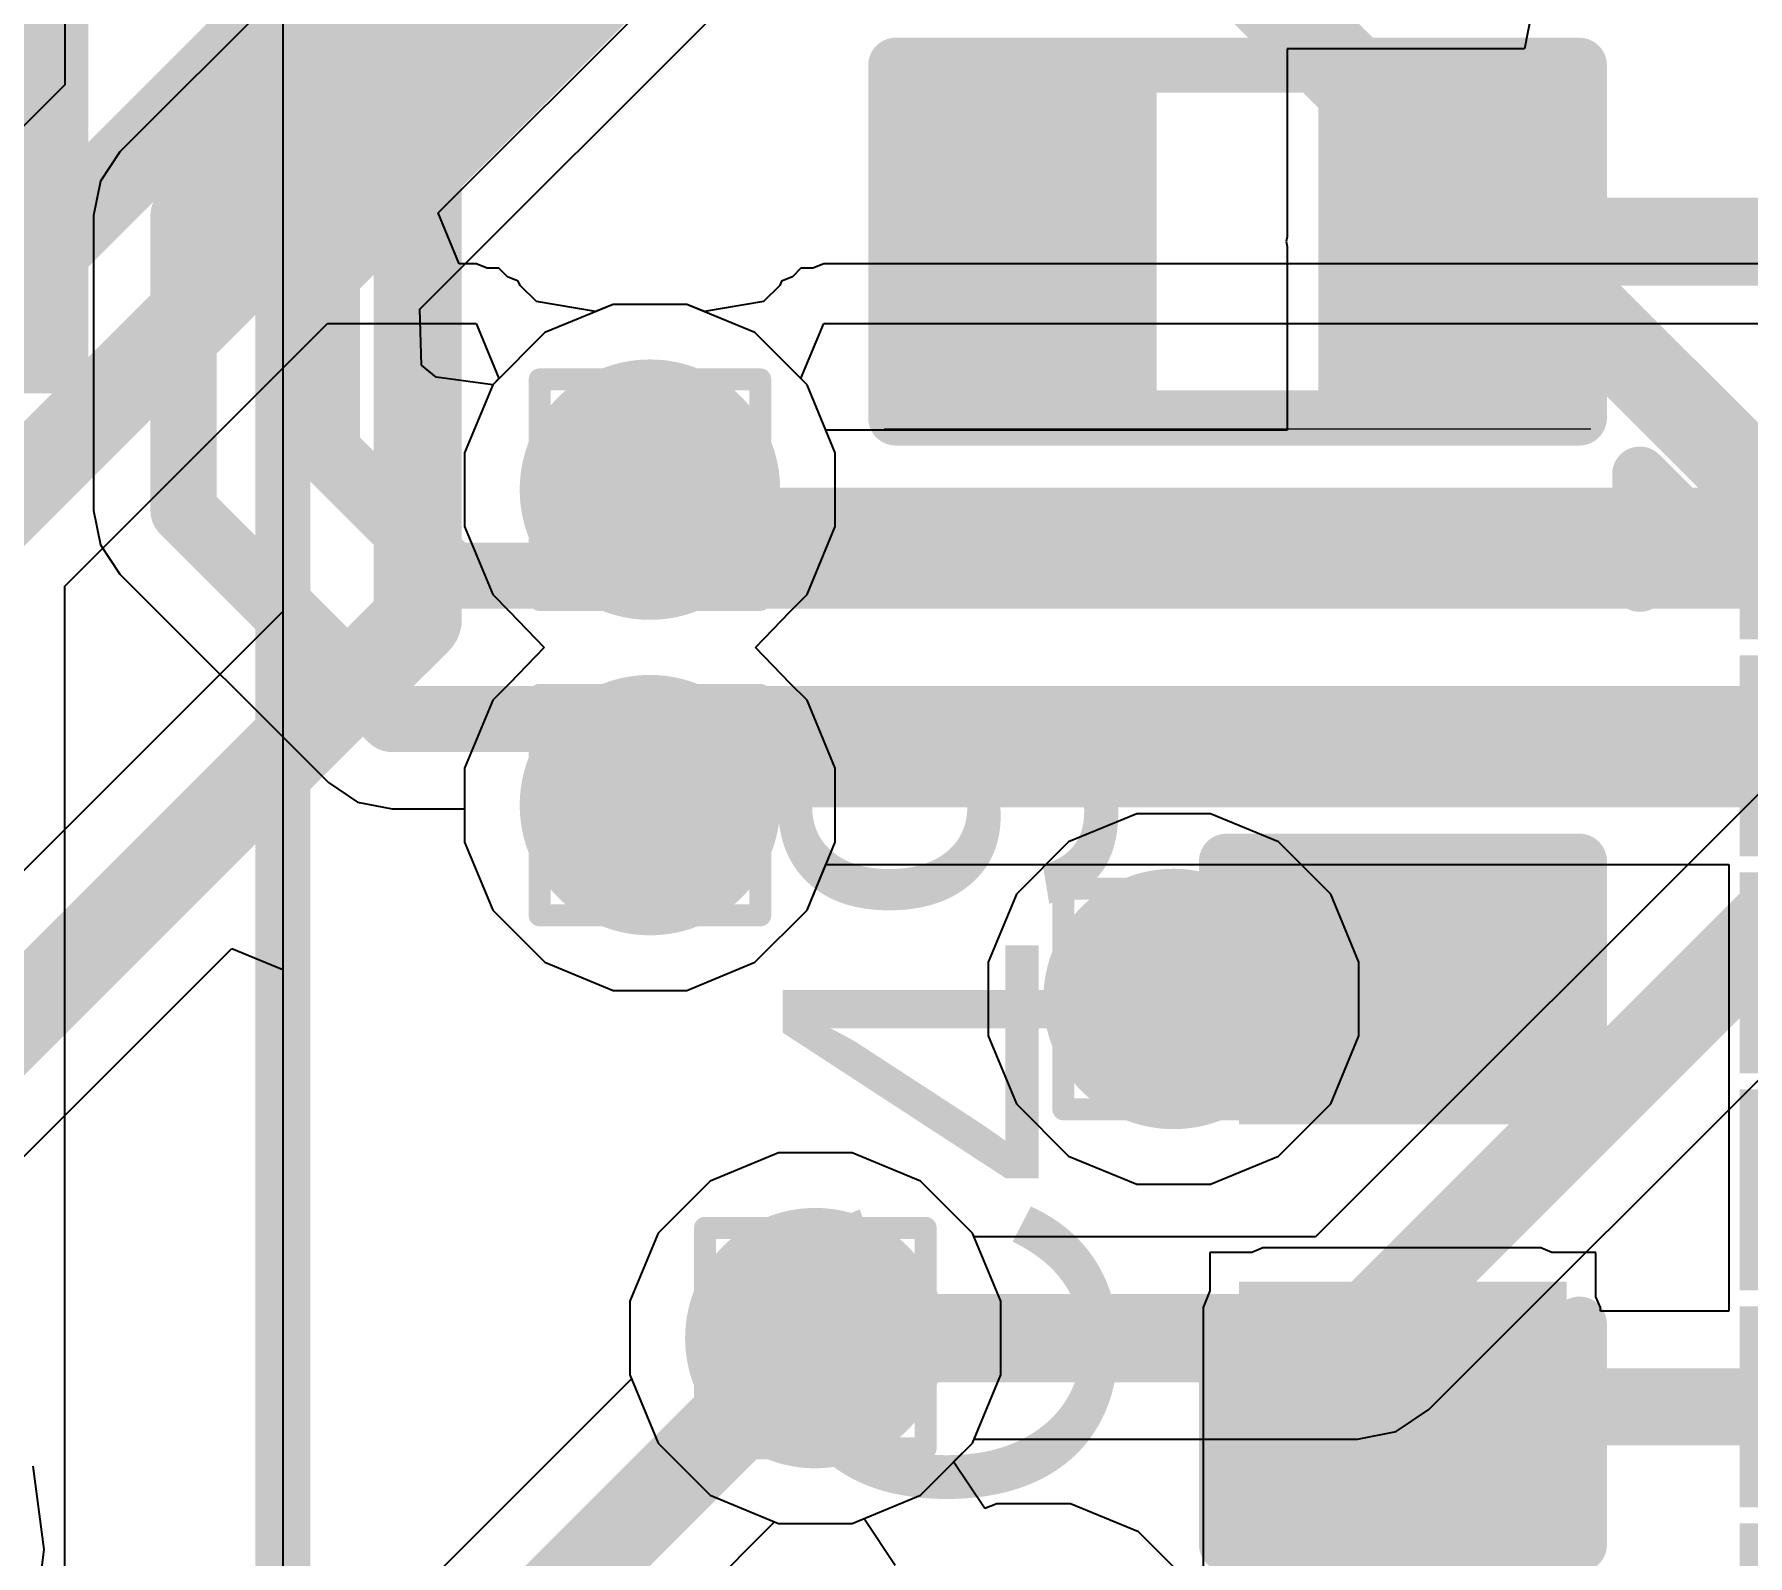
# Model space of a CAD drawing. Header units: inches. Extents: x -11 to 5433, y -4 to 5447.
# Drawn here: x 17.784 to 21.731, y 14.97 to 18.476 of the extents above; entities that cross this region are included whole.
import ezdxf

# ---------------------------------------------------------------- set-up
doc = ezdxf.new("R2010")
doc.units = ezdxf.units.IN
for name, color, linetype in [('Bottom Layer', 5, 'Continuous'), ('Bottom Overlay', 54, 'Continuous'), ('Drill Drawing', 1, 'Continuous'), ('Ground', 16, 'Continuous'), ('Power', 76, 'Continuous'), ('Top Layer', 1, 'Continuous'), ('Top Overlay', 2, 'Continuous'), ('Top Paste', 8, 'Continuous'), ('Top Solder', 216, 'Continuous'), ('Via Holes', 16, 'Continuous')]:
    doc.layers.add(name, color=color, linetype=linetype)
doc.styles.add('Arial', font='', dxfattribs={"height": 0.2})
doc.styles.get('Arial').set_extended_font_data('Arial')

# ---------------------------------------------------------------- blocks, each defined once
blk = doc.blocks.new('BL_R8812AF1_B_23')
at = {"layer": 'Bottom Overlay'}
blk.add_lwpolyline([(13.5, -8.9, 0.127, 0.127, 0), (-13.5, -8.9, 0.127, 0.127, 0)], format="xyseb", dxfattribs=at)
blk = doc.blocks.new('64_VQFN__9_9__45')
at = {"layer": 'Top Solder'}
for points in [[(-4.9666, 3.9816), (-3.9034, 3.9816), (-3.9034, 3.5184), (-4.9666, 3.5184)], [(-4.9666, 3.4816), (-3.9034, 3.4816), (-3.9034, 3.0184), (-4.9666, 3.0184)], [(-4.9666, 2.9816), (-3.9034, 2.9816), (-3.9034, 2.5184), (-4.9666, 2.5184)], [(-4.9666, 2.4816), (-3.9034, 2.4816), (-3.9034, 2.0184), (-4.9666, 2.0184)], [(-4.9666, 1.9816), (-3.9034, 1.9816), (-3.9034, 1.5184), (-4.9666, 1.5184)], [(-4.9666, 1.4816), (-3.9034, 1.4816), (-3.9034, 1.0184), (-4.9666, 1.0184)]]:
    blk.add_hatch(color=216, dxfattribs=at).paths.add_polyline_path(points)
at = {"layer": 'Top Overlay'}
for points in [[(-5.197, 3.6454, 0.127, 0.127, 0), (-5.197, 3.8994, 0.127, 0.127, 0)], [(-5.197, 3.8994, 0.127, 0.127, 0), (-5.07, 3.7724, 0.127, 0.127, 0)], [(-5.197, 3.6454, 0.127, 0.127, 0), (-5.07, 3.7724, 0.127, 0.127, 0)]]:
    blk.add_lwpolyline(points, format="xyseb", dxfattribs=at)
for points in [[(-5.2288, 3.8994, 0.0635, 0.0635, 1), (-5.1653, 3.8994, 0.0635, 0.0635, 1)], [(-5.2288, 3.8994, 0.0635, 0.0635, 1), (-5.1653, 3.8994, 0.0635, 0.0635, 1)], [(-5.1018, 3.7724, 0.0635, 0.0635, 1), (-5.0383, 3.7724, 0.0635, 0.0635, 1)], [(-5.1018, 3.7724, 0.0635, 0.0635, 1), (-5.0383, 3.7724, 0.0635, 0.0635, 1)], [(-5.2288, 3.6454, 0.0635, 0.0635, 1), (-5.1653, 3.6454, 0.0635, 0.0635, 1)], [(-5.2288, 3.6454, 0.0635, 0.0635, 1), (-5.1653, 3.6454, 0.0635, 0.0635, 1)]]:
    blk.add_lwpolyline(points, format="xyseb", close=True, dxfattribs=at)
blk = doc.blocks.new('R___0402_83')
at = {"layer": 'Top Layer'}
for points in [[(-0.6985, -0.3175), (-0.6985, 0.3175), (-0.2413, 0.3175), (-0.2413, -0.3175)], [(0.2413, -0.3175), (0.2413, 0.3175), (0.6985, 0.3175), (0.6985, -0.3175)]]:
    blk.add_hatch(color=1, dxfattribs=at).paths.add_polyline_path(points)
at = {"layer": 'Top Paste'}
for points in [[(-0.6985, -0.3175), (-0.6985, 0.3175), (-0.2413, 0.3175), (-0.2413, -0.3175)], [(0.2413, -0.3175), (0.2413, 0.3175), (0.6985, 0.3175), (0.6985, -0.3175)]]:
    blk.add_hatch(color=8, dxfattribs=at).paths.add_polyline_path(points)
at = {"layer": 'Top Solder'}
for points in [[(-0.7535, -0.3725), (-0.7535, 0.3725), (-0.1863, 0.3725), (-0.1863, -0.3725)], [(0.1863, -0.3725), (0.1863, 0.3725), (0.7535, 0.3725), (0.7535, -0.3725)]]:
    blk.add_hatch(color=216, dxfattribs=at).paths.add_polyline_path(points)
at = {"layer": 'Top Overlay'}
for points in [[(-0.7874, 0.4064, 0.127, 0.127, 0), (0.7874, 0.4064, 0.127, 0.127, 0)], [(-0.7874, -0.4064, 0.127, 0.127, 0), (-0.7874, 0.4064, 0.127, 0.127, 0)], [(0.7874, -0.4064, 0.127, 0.127, 0), (0.7874, 0.4064, 0.127, 0.127, 0)], [(-0.7874, -0.4064, 0.127, 0.127, 0), (0.7874, -0.4064, 0.127, 0.127, 0)], [(-0.8128, -0.4318, 0.00323, 0.00323, 0), (0.8128, -0.4318, 0.00323, 0.00323, 0)]]:
    blk.add_lwpolyline(points, format="xyseb", dxfattribs=at)
for points in [[(-0.8191, 0.4064, 0.0635, 0.0635, 1), (-0.7556, 0.4064, 0.0635, 0.0635, 1)], [(-0.8191, 0.4064, 0.0635, 0.0635, 1), (-0.7556, 0.4064, 0.0635, 0.0635, 1)], [(0.7556, 0.4064, 0.0635, 0.0635, 1), (0.8191, 0.4064, 0.0635, 0.0635, 1)], [(0.7556, 0.4064, 0.0635, 0.0635, 1), (0.8191, 0.4064, 0.0635, 0.0635, 1)], [(-0.8191, -0.4064, 0.0635, 0.0635, 1), (-0.7556, -0.4064, 0.0635, 0.0635, 1)], [(-0.8191, -0.4064, 0.0635, 0.0635, 1), (-0.7556, -0.4064, 0.0635, 0.0635, 1)], [(0.7556, -0.4064, 0.0635, 0.0635, 1), (0.8191, -0.4064, 0.0635, 0.0635, 1)], [(0.7556, -0.4064, 0.0635, 0.0635, 1), (0.8191, -0.4064, 0.0635, 0.0635, 1)], [(-0.8136, -0.4318, 0.00161, 0.00161, 1), (-0.812, -0.4318, 0.00161, 0.00161, 1)], [(0.812, -0.4318, 0.00161, 0.00161, 1), (0.8136, -0.4318, 0.00161, 0.00161, 1)]]:
    blk.add_lwpolyline(points, format="xyseb", close=True, dxfattribs=at)
blk = doc.blocks.new('C___0603_177')
at = {"layer": 'Top Layer'}
for points in [[(-0.381, 0.4445), (-0.381, -0.4445), (-1.143, -0.4445), (-1.143, 0.4445)], [(1.143, 0.4445), (1.143, -0.4445), (0.381, -0.4445), (0.381, 0.4445)]]:
    blk.add_hatch(color=1, dxfattribs=at).paths.add_polyline_path(points)
at = {"layer": 'Top Paste'}
for points in [[(-0.381, 0.4445), (-0.381, -0.4445), (-1.143, -0.4445), (-1.143, 0.4445)], [(1.143, 0.4445), (1.143, -0.4445), (0.381, -0.4445), (0.381, 0.4445)]]:
    blk.add_hatch(color=8, dxfattribs=at).paths.add_polyline_path(points)
at = {"layer": 'Top Solder'}
for points in [[(-0.321, 0.5045), (-0.321, -0.5045), (-1.203, -0.5045), (-1.203, 0.5045)], [(1.203, 0.5045), (1.203, -0.5045), (0.321, -0.5045), (0.321, 0.5045)]]:
    blk.add_hatch(color=216, dxfattribs=at).paths.add_polyline_path(points)
at = {"layer": 'Top Overlay'}
for points in [[(-1.2446, 0.5334, 0.127, 0.127, 0), (-0.4572, 0.5334, 0.127, 0.127, 0)], [(-1.2446, 0.5334, 0.127, 0.127, 0), (-1.2446, -0.5334, 0.127, 0.127, 0)], [(0.4572, 0.5334, 0.127, 0.127, 0), (1.2446, 0.5334, 0.127, 0.127, 0)], [(1.2446, 0.5334, 0.127, 0.127, 0), (1.2446, -0.5334, 0.127, 0.127, 0)], [(-1.2446, -0.5334, 0.127, 0.127, 0), (-0.4572, -0.5334, 0.127, 0.127, 0)], [(0.4572, -0.5334, 0.127, 0.127, 0), (1.2446, -0.5334, 0.127, 0.127, 0)]]:
    blk.add_lwpolyline(points, format="xyseb", dxfattribs=at)
for points in [[(-1.2764, 0.5334, 0.0635, 0.0635, 1), (-1.2128, 0.5334, 0.0635, 0.0635, 1)], [(-1.2764, 0.5334, 0.0635, 0.0635, 1), (-1.2128, 0.5334, 0.0635, 0.0635, 1)], [(-0.4889, 0.5334, 0.0635, 0.0635, 1), (-0.4254, 0.5334, 0.0635, 0.0635, 1)], [(0.4254, 0.5334, 0.0635, 0.0635, 1), (0.4889, 0.5334, 0.0635, 0.0635, 1)], [(1.2128, 0.5334, 0.0635, 0.0635, 1), (1.2764, 0.5334, 0.0635, 0.0635, 1)], [(1.2128, 0.5334, 0.0635, 0.0635, 1), (1.2764, 0.5334, 0.0635, 0.0635, 1)], [(-1.2764, -0.5334, 0.0635, 0.0635, 1), (-1.2128, -0.5334, 0.0635, 0.0635, 1)], [(-1.2764, -0.5334, 0.0635, 0.0635, 1), (-1.2128, -0.5334, 0.0635, 0.0635, 1)], [(-0.4889, -0.5334, 0.0635, 0.0635, 1), (-0.4254, -0.5334, 0.0635, 0.0635, 1)], [(0.4254, -0.5334, 0.0635, 0.0635, 1), (0.4889, -0.5334, 0.0635, 0.0635, 1)], [(1.2128, -0.5334, 0.0635, 0.0635, 1), (1.2764, -0.5334, 0.0635, 0.0635, 1)], [(1.2128, -0.5334, 0.0635, 0.0635, 1), (1.2764, -0.5334, 0.0635, 0.0635, 1)]]:
    blk.add_lwpolyline(points, format="xyseb", close=True, dxfattribs=at)
blk = doc.blocks.new('C___0402_186')
at = {"layer": 'Top Layer'}
for points in [[(-0.6985, -0.3175), (-0.6985, 0.3175), (-0.2413, 0.3175), (-0.2413, -0.3175)], [(0.2413, -0.3175), (0.2413, 0.3175), (0.6985, 0.3175), (0.6985, -0.3175)]]:
    blk.add_hatch(color=1, dxfattribs=at).paths.add_polyline_path(points)
at = {"layer": 'Top Paste'}
for points in [[(-0.6985, -0.3175), (-0.6985, 0.3175), (-0.2413, 0.3175), (-0.2413, -0.3175)], [(0.2413, -0.3175), (0.2413, 0.3175), (0.6985, 0.3175), (0.6985, -0.3175)]]:
    blk.add_hatch(color=8, dxfattribs=at).paths.add_polyline_path(points)
at = {"layer": 'Top Solder'}
for points in [[(-0.7585, -0.3775), (-0.7585, 0.3775), (-0.1813, 0.3775), (-0.1813, -0.3775)], [(0.1813, -0.3775), (0.1813, 0.3775), (0.7585, 0.3775), (0.7585, -0.3775)]]:
    blk.add_hatch(color=216, dxfattribs=at).paths.add_polyline_path(points)
at = {"layer": 'Top Overlay'}
for points in [[(-0.7874, -0.4064, 0.127, 0.127, 0), (-0.7874, 0.4064, 0.127, 0.127, 0)], [(-0.2794, 0.4064, 0.127, 0.127, 0), (-0.7874, 0.4064, 0.127, 0.127, 0)], [(0.7874, 0.4064, 0.127, 0.127, 0), (0.2794, 0.4064, 0.127, 0.127, 0)], [(0.7874, -0.4064, 0.127, 0.127, 0), (0.7874, 0.4064, 0.127, 0.127, 0)], [(-0.2794, -0.4064, 0.127, 0.127, 0), (-0.7874, -0.4064, 0.127, 0.127, 0)], [(0.7874, -0.4064, 0.127, 0.127, 0), (0.2794, -0.4064, 0.127, 0.127, 0)]]:
    blk.add_lwpolyline(points, format="xyseb", dxfattribs=at)
for points in [[(-0.8191, 0.4064, 0.0635, 0.0635, 1), (-0.7556, 0.4064, 0.0635, 0.0635, 1)], [(-0.8191, 0.4064, 0.0635, 0.0635, 1), (-0.7556, 0.4064, 0.0635, 0.0635, 1)], [(-0.3111, 0.4064, 0.0635, 0.0635, 1), (-0.2477, 0.4064, 0.0635, 0.0635, 1)], [(0.2477, 0.4064, 0.0635, 0.0635, 1), (0.3111, 0.4064, 0.0635, 0.0635, 1)], [(0.7556, 0.4064, 0.0635, 0.0635, 1), (0.8191, 0.4064, 0.0635, 0.0635, 1)], [(0.7556, 0.4064, 0.0635, 0.0635, 1), (0.8191, 0.4064, 0.0635, 0.0635, 1)], [(-0.8191, -0.4064, 0.0635, 0.0635, 1), (-0.7556, -0.4064, 0.0635, 0.0635, 1)], [(-0.8191, -0.4064, 0.0635, 0.0635, 1), (-0.7556, -0.4064, 0.0635, 0.0635, 1)], [(-0.3111, -0.4064, 0.0635, 0.0635, 1), (-0.2477, -0.4064, 0.0635, 0.0635, 1)], [(0.2477, -0.4064, 0.0635, 0.0635, 1), (0.3111, -0.4064, 0.0635, 0.0635, 1)], [(0.7556, -0.4064, 0.0635, 0.0635, 1), (0.8191, -0.4064, 0.0635, 0.0635, 1)], [(0.7556, -0.4064, 0.0635, 0.0635, 1), (0.8191, -0.4064, 0.0635, 0.0635, 1)]]:
    blk.add_lwpolyline(points, format="xyseb", close=True, dxfattribs=at)

msp = doc.modelspace()

# ---------------------------------------------------------------- hatches: boundary and pattern name
at = {"layer": 'Bottom Layer'}
h = msp.add_hatch(color=5, dxfattribs=at)
edge = h.paths.add_edge_path()
edge.add_arc((19.2024, 17.4266), 0.3, 0, 360)
h = msp.add_hatch(color=5, dxfattribs=at)
edge = h.paths.add_edge_path()
edge.add_arc((19.2024, 16.6996), 0.3, 0, 360)
h = msp.add_hatch(color=5, dxfattribs=at)
edge = h.paths.add_edge_path()
edge.add_arc((20.4087, 16.2529), 0.3, 0, 360)
h = msp.add_hatch(color=5, dxfattribs=at)
edge = h.paths.add_edge_path()
edge.add_arc((19.5834, 15.4714), 0.3, 0, 360)
at = {"layer": 'Ground'}
h = msp.add_hatch(color=16, dxfattribs=at)
edge = h.paths.add_edge_path()
edge.add_arc((19.2024, 17.4266), 0.3, 0, 360)
h = msp.add_hatch(color=16, dxfattribs=at)
edge = h.paths.add_edge_path()
edge.add_arc((19.2024, 16.6996), 0.3, 0, 360)
h = msp.add_hatch(color=16, dxfattribs=at)
edge = h.paths.add_edge_path()
edge.add_arc((20.4087, 16.2529), 0.3, 0, 360)
h = msp.add_hatch(color=16, dxfattribs=at)
edge = h.paths.add_edge_path()
edge.add_arc((19.5834, 15.4714), 0.3, 0, 360)
at = {"layer": 'Power'}
h = msp.add_hatch(color=76, dxfattribs=at)
edge = h.paths.add_edge_path()
edge.add_arc((19.2024, 17.4266), 0.3, 0, 360)
h = msp.add_hatch(color=76, dxfattribs=at)
edge = h.paths.add_edge_path()
edge.add_arc((19.2024, 16.6996), 0.3, 0, 360)
h = msp.add_hatch(color=76, dxfattribs=at)
edge = h.paths.add_edge_path()
edge.add_arc((20.4087, 16.2529), 0.3, 0, 360)
h = msp.add_hatch(color=76, dxfattribs=at)
edge = h.paths.add_edge_path()
edge.add_arc((19.5834, 15.4714), 0.3, 0, 360)
at = {"layer": 'Top Layer'}
h = msp.add_hatch(color=1, dxfattribs=at)
edge = h.paths.add_edge_path()
edge.add_arc((19.2024, 17.4266), 0.3, 0, 360)
h = msp.add_hatch(color=1, dxfattribs=at)
edge = h.paths.add_edge_path()
edge.add_arc((19.2024, 16.6996), 0.3, 0, 360)
h = msp.add_hatch(color=1, dxfattribs=at)
edge = h.paths.add_edge_path()
edge.add_arc((20.4087, 16.2529), 0.3, 0, 360)
h = msp.add_hatch(color=1, dxfattribs=at)
edge = h.paths.add_edge_path()
edge.add_arc((19.5834, 15.4714), 0.3, 0, 360)
msp.add_hatch(color=1, dxfattribs=at).paths.add_polyline_path([(20.614, 13.5015), (21.2545, 13.5015), (21.2545, 15.5417), (20.614, 15.5417)])
at = {"layer": 'Via Holes'}
h = msp.add_hatch(color=7, dxfattribs=at)
edge = h.paths.add_edge_path()
edge.add_arc((19.2024, 17.4266), 0.15, 0, 360)
h = msp.add_hatch(color=7, dxfattribs=at)
edge = h.paths.add_edge_path()
edge.add_arc((19.2024, 16.6996), 0.15, 0, 360)
h = msp.add_hatch(color=7, dxfattribs=at)
edge = h.paths.add_edge_path()
edge.add_arc((20.4087, 16.2529), 0.15, 0, 360)
h = msp.add_hatch(color=7, dxfattribs=at)
edge = h.paths.add_edge_path()
edge.add_arc((19.5834, 15.4714), 0.15, 0, 360)

# ---------------------------------------------------------------- linework, layer by layer
at = {"layer": 'Bottom Layer'}
for p, q in [((18.3565, 31.8658), (18.3565, 6.7611)), ((18.3565, 20.156), (18.3565, 17.1458)), ((18.3565, 17.1458), (17.1755, 15.9647)), ((17.4368, 15.5668), (18.2392, 16.3692)), ((18.2392, 16.3692), (18.3565, 16.3206)), ((18.3565, 16.3206), (18.3565, 9.4691))]:
    msp.add_line(p, q, dxfattribs=at)
for points in [[(18.6674, 17.1271, 0.2032, 0.2032, 0), (18.6674, 20.449, 0.2032, 0.2032, 0)], [(20.1669, 19.0253, 0.2032, 0.2032, 0), (24.7583, 14.4339, 0.2032, 0.2032, 0)], [(17.272, 15.7317, 0.2032, 0.2032, 0), (18.6674, 17.1271, 0.2032, 0.2032, 0)]]:
    msp.add_lwpolyline(points, format="xyseb", dxfattribs=at)
msp.add_lwpolyline([(18.6166, 17.1271, 0.1016, 0.1016, 1), (18.7182, 17.1271, 0.1016, 0.1016, 1)], format="xyseb", close=True, dxfattribs=at)
msp.add_lwpolyline([(18.6166, 17.1271, 0.1016, 0.1016, 1), (18.7182, 17.1271, 0.1016, 0.1016, 1)], format="xyseb", close=True, dxfattribs=at)
at = {"layer": 'Drill Drawing'}
for points in [[(18.9484, 17.6806, 0.0508, 0.0508, 0), (19.4564, 17.6806, 0.0508, 0.0508, 0)], [(18.9484, 17.1726, 0.0508, 0.0508, 0), (18.9484, 17.6806, 0.0508, 0.0508, 0)], [(19.4564, 17.1726, 0.0508, 0.0508, 0), (19.4564, 17.6806, 0.0508, 0.0508, 0)], [(19.05, 17.579, 0.0508, 0.0508, 0), (19.3548, 17.579, 0.0508, 0.0508, 0)], [(19.05, 17.2742, 0.0508, 0.0508, 0), (19.05, 17.579, 0.0508, 0.0508, 0)], [(19.3548, 17.2742, 0.0508, 0.0508, 0), (19.3548, 17.579, 0.0508, 0.0508, 0)], [(19.05, 17.2742, 0.0508, 0.0508, 0), (19.3548, 17.2742, 0.0508, 0.0508, 0)], [(18.9484, 17.1726, 0.0508, 0.0508, 0), (19.4564, 17.1726, 0.0508, 0.0508, 0)], [(18.9484, 16.9536, 0.0508, 0.0508, 0), (19.4564, 16.9536, 0.0508, 0.0508, 0)], [(18.9484, 16.4456, 0.0508, 0.0508, 0), (18.9484, 16.9536, 0.0508, 0.0508, 0)], [(19.4564, 16.4456, 0.0508, 0.0508, 0), (19.4564, 16.9536, 0.0508, 0.0508, 0)], [(19.05, 16.852, 0.0508, 0.0508, 0), (19.3548, 16.852, 0.0508, 0.0508, 0)], [(19.05, 16.5472, 0.0508, 0.0508, 0), (19.05, 16.852, 0.0508, 0.0508, 0)], [(19.3548, 16.5472, 0.0508, 0.0508, 0), (19.3548, 16.852, 0.0508, 0.0508, 0)], [(19.05, 16.5472, 0.0508, 0.0508, 0), (19.3548, 16.5472, 0.0508, 0.0508, 0)], [(20.1547, 16.5069, 0.0508, 0.0508, 0), (20.6627, 16.5069, 0.0508, 0.0508, 0)], [(20.1547, 15.9989, 0.0508, 0.0508, 0), (20.1547, 16.5069, 0.0508, 0.0508, 0)], [(20.6627, 15.9989, 0.0508, 0.0508, 0), (20.6627, 16.5069, 0.0508, 0.0508, 0)], [(18.9484, 16.4456, 0.0508, 0.0508, 0), (19.4564, 16.4456, 0.0508, 0.0508, 0)], [(20.2563, 16.4053, 0.0508, 0.0508, 0), (20.5611, 16.4053, 0.0508, 0.0508, 0)], [(20.2563, 16.1005, 0.0508, 0.0508, 0), (20.2563, 16.4053, 0.0508, 0.0508, 0)], [(20.5611, 16.1005, 0.0508, 0.0508, 0), (20.5611, 16.4053, 0.0508, 0.0508, 0)], [(20.2563, 16.1005, 0.0508, 0.0508, 0), (20.5611, 16.1005, 0.0508, 0.0508, 0)], [(20.1547, 15.9989, 0.0508, 0.0508, 0), (20.6627, 15.9989, 0.0508, 0.0508, 0)], [(19.3294, 15.7254, 0.0508, 0.0508, 0), (19.8374, 15.7254, 0.0508, 0.0508, 0)], [(19.3294, 15.2174, 0.0508, 0.0508, 0), (19.3294, 15.7254, 0.0508, 0.0508, 0)], [(19.8374, 15.2174, 0.0508, 0.0508, 0), (19.8374, 15.7254, 0.0508, 0.0508, 0)], [(19.431, 15.6238, 0.0508, 0.0508, 0), (19.7358, 15.6238, 0.0508, 0.0508, 0)], [(19.431, 15.319, 0.0508, 0.0508, 0), (19.431, 15.6238, 0.0508, 0.0508, 0)], [(19.7358, 15.319, 0.0508, 0.0508, 0), (19.7358, 15.6238, 0.0508, 0.0508, 0)], [(19.431, 15.319, 0.0508, 0.0508, 0), (19.7358, 15.319, 0.0508, 0.0508, 0)], [(19.3294, 15.2174, 0.0508, 0.0508, 0), (19.8374, 15.2174, 0.0508, 0.0508, 0)]]:
    msp.add_lwpolyline(points, format="xyseb", dxfattribs=at)
for points in [[(18.9357, 17.6806, 0.0254, 0.0254, 1), (18.9611, 17.6806, 0.0254, 0.0254, 1)], [(18.9357, 17.6806, 0.0254, 0.0254, 1), (18.9611, 17.6806, 0.0254, 0.0254, 1)], [(19.4437, 17.6806, 0.0254, 0.0254, 1), (19.4691, 17.6806, 0.0254, 0.0254, 1)], [(19.4437, 17.6806, 0.0254, 0.0254, 1), (19.4691, 17.6806, 0.0254, 0.0254, 1)], [(19.0373, 17.579, 0.0254, 0.0254, 1), (19.0627, 17.579, 0.0254, 0.0254, 1)], [(19.0373, 17.579, 0.0254, 0.0254, 1), (19.0627, 17.579, 0.0254, 0.0254, 1)], [(19.3421, 17.579, 0.0254, 0.0254, 1), (19.3675, 17.579, 0.0254, 0.0254, 1)], [(19.3421, 17.579, 0.0254, 0.0254, 1), (19.3675, 17.579, 0.0254, 0.0254, 1)], [(19.0373, 17.2742, 0.0254, 0.0254, 1), (19.0627, 17.2742, 0.0254, 0.0254, 1)], [(19.0373, 17.2742, 0.0254, 0.0254, 1), (19.0627, 17.2742, 0.0254, 0.0254, 1)], [(19.3421, 17.2742, 0.0254, 0.0254, 1), (19.3675, 17.2742, 0.0254, 0.0254, 1)], [(19.3421, 17.2742, 0.0254, 0.0254, 1), (19.3675, 17.2742, 0.0254, 0.0254, 1)], [(18.9357, 17.1726, 0.0254, 0.0254, 1), (18.9611, 17.1726, 0.0254, 0.0254, 1)], [(18.9357, 17.1726, 0.0254, 0.0254, 1), (18.9611, 17.1726, 0.0254, 0.0254, 1)], [(19.4437, 17.1726, 0.0254, 0.0254, 1), (19.4691, 17.1726, 0.0254, 0.0254, 1)], [(19.4437, 17.1726, 0.0254, 0.0254, 1), (19.4691, 17.1726, 0.0254, 0.0254, 1)], [(18.9357, 16.9536, 0.0254, 0.0254, 1), (18.9611, 16.9536, 0.0254, 0.0254, 1)], [(18.9357, 16.9536, 0.0254, 0.0254, 1), (18.9611, 16.9536, 0.0254, 0.0254, 1)], [(19.4437, 16.9536, 0.0254, 0.0254, 1), (19.4691, 16.9536, 0.0254, 0.0254, 1)], [(19.4437, 16.9536, 0.0254, 0.0254, 1), (19.4691, 16.9536, 0.0254, 0.0254, 1)], [(19.0373, 16.852, 0.0254, 0.0254, 1), (19.0627, 16.852, 0.0254, 0.0254, 1)], [(19.0373, 16.852, 0.0254, 0.0254, 1), (19.0627, 16.852, 0.0254, 0.0254, 1)], [(19.3421, 16.852, 0.0254, 0.0254, 1), (19.3675, 16.852, 0.0254, 0.0254, 1)], [(19.3421, 16.852, 0.0254, 0.0254, 1), (19.3675, 16.852, 0.0254, 0.0254, 1)], [(19.0373, 16.5472, 0.0254, 0.0254, 1), (19.0627, 16.5472, 0.0254, 0.0254, 1)], [(19.0373, 16.5472, 0.0254, 0.0254, 1), (19.0627, 16.5472, 0.0254, 0.0254, 1)], [(19.3421, 16.5472, 0.0254, 0.0254, 1), (19.3675, 16.5472, 0.0254, 0.0254, 1)], [(19.3421, 16.5472, 0.0254, 0.0254, 1), (19.3675, 16.5472, 0.0254, 0.0254, 1)], [(20.142, 16.5069, 0.0254, 0.0254, 1), (20.1674, 16.5069, 0.0254, 0.0254, 1)], [(20.142, 16.5069, 0.0254, 0.0254, 1), (20.1674, 16.5069, 0.0254, 0.0254, 1)], [(20.65, 16.5069, 0.0254, 0.0254, 1), (20.6754, 16.5069, 0.0254, 0.0254, 1)], [(20.65, 16.5069, 0.0254, 0.0254, 1), (20.6754, 16.5069, 0.0254, 0.0254, 1)], [(18.9357, 16.4456, 0.0254, 0.0254, 1), (18.9611, 16.4456, 0.0254, 0.0254, 1)], [(18.9357, 16.4456, 0.0254, 0.0254, 1), (18.9611, 16.4456, 0.0254, 0.0254, 1)], [(19.4437, 16.4456, 0.0254, 0.0254, 1), (19.4691, 16.4456, 0.0254, 0.0254, 1)], [(19.4437, 16.4456, 0.0254, 0.0254, 1), (19.4691, 16.4456, 0.0254, 0.0254, 1)], [(20.2436, 16.4053, 0.0254, 0.0254, 1), (20.269, 16.4053, 0.0254, 0.0254, 1)], [(20.2436, 16.4053, 0.0254, 0.0254, 1), (20.269, 16.4053, 0.0254, 0.0254, 1)], [(20.5484, 16.4053, 0.0254, 0.0254, 1), (20.5738, 16.4053, 0.0254, 0.0254, 1)], [(20.5484, 16.4053, 0.0254, 0.0254, 1), (20.5738, 16.4053, 0.0254, 0.0254, 1)], [(20.2436, 16.1005, 0.0254, 0.0254, 1), (20.269, 16.1005, 0.0254, 0.0254, 1)], [(20.2436, 16.1005, 0.0254, 0.0254, 1), (20.269, 16.1005, 0.0254, 0.0254, 1)], [(20.5484, 16.1005, 0.0254, 0.0254, 1), (20.5738, 16.1005, 0.0254, 0.0254, 1)], [(20.5484, 16.1005, 0.0254, 0.0254, 1), (20.5738, 16.1005, 0.0254, 0.0254, 1)], [(20.142, 15.9989, 0.0254, 0.0254, 1), (20.1674, 15.9989, 0.0254, 0.0254, 1)], [(20.142, 15.9989, 0.0254, 0.0254, 1), (20.1674, 15.9989, 0.0254, 0.0254, 1)], [(20.65, 15.9989, 0.0254, 0.0254, 1), (20.6754, 15.9989, 0.0254, 0.0254, 1)], [(20.65, 15.9989, 0.0254, 0.0254, 1), (20.6754, 15.9989, 0.0254, 0.0254, 1)], [(19.3167, 15.7254, 0.0254, 0.0254, 1), (19.3421, 15.7254, 0.0254, 0.0254, 1)], [(19.3167, 15.7254, 0.0254, 0.0254, 1), (19.3421, 15.7254, 0.0254, 0.0254, 1)], [(19.8247, 15.7254, 0.0254, 0.0254, 1), (19.8501, 15.7254, 0.0254, 0.0254, 1)], [(19.8247, 15.7254, 0.0254, 0.0254, 1), (19.8501, 15.7254, 0.0254, 0.0254, 1)], [(19.4183, 15.6238, 0.0254, 0.0254, 1), (19.4437, 15.6238, 0.0254, 0.0254, 1)], [(19.4183, 15.6238, 0.0254, 0.0254, 1), (19.4437, 15.6238, 0.0254, 0.0254, 1)], [(19.7231, 15.6238, 0.0254, 0.0254, 1), (19.7485, 15.6238, 0.0254, 0.0254, 1)], [(19.7231, 15.6238, 0.0254, 0.0254, 1), (19.7485, 15.6238, 0.0254, 0.0254, 1)], [(19.4183, 15.319, 0.0254, 0.0254, 1), (19.4437, 15.319, 0.0254, 0.0254, 1)], [(19.4183, 15.319, 0.0254, 0.0254, 1), (19.4437, 15.319, 0.0254, 0.0254, 1)], [(19.7231, 15.319, 0.0254, 0.0254, 1), (19.7485, 15.319, 0.0254, 0.0254, 1)], [(19.7231, 15.319, 0.0254, 0.0254, 1), (19.7485, 15.319, 0.0254, 0.0254, 1)], [(19.3167, 15.2174, 0.0254, 0.0254, 1), (19.3421, 15.2174, 0.0254, 0.0254, 1)], [(19.3167, 15.2174, 0.0254, 0.0254, 1), (19.3421, 15.2174, 0.0254, 0.0254, 1)], [(19.8247, 15.2174, 0.0254, 0.0254, 1), (19.8501, 15.2174, 0.0254, 0.0254, 1)], [(19.8247, 15.2174, 0.0254, 0.0254, 1), (19.8501, 15.2174, 0.0254, 0.0254, 1)]]:
    msp.add_lwpolyline(points, format="xyseb", close=True, dxfattribs=at)
at = {"layer": 'Ground'}
for p, q in [((26.9707, 27.1939), (17.9814, 18.2047)), ((18.6725, 17.8427), (24.3001, 23.4704)), ((27.2684, 22.2374), (20.7355, 15.7045)), ((20.9968, 15.3066), (25.5851, 19.8949)), ((17.9814, 18.2047), (17.9365, 18.1375)), ((17.9365, 18.1375), (17.9208, 18.0582)), ((17.9208, 18.0582), (17.9208, 18.0582)), ((17.9208, 18.0582), (17.9208, 17.3785)), ((18.6764, 17.7132), (18.6725, 17.8427)), ((19.1175, 17.8536), (18.9605, 17.7885)), ((19.2873, 17.8536), (19.1175, 17.8536)), ((19.4443, 17.7885), (19.2873, 17.8536)), ((18.9605, 17.7885), (18.8404, 17.6684)), ((19.5644, 17.6684), (19.4443, 17.7885)), ((18.7101, 17.6856), (18.6764, 17.7132)), ((18.8404, 17.6684), (18.7101, 17.6856)), ((19.6294, 17.5115), (19.5644, 17.6684)), ((19.6294, 17.3416), (19.6294, 17.5115)), ((17.9208, 17.3785), (17.9208, 17.3784)), ((17.9208, 17.3784), (17.9365, 17.2992)), ((19.5644, 17.1847), (19.6294, 17.3416)), ((17.9365, 17.2992), (17.9814, 17.2319)), ((17.9814, 17.2319), (18.4619, 16.7515)), ((19.5257, 17.146), (19.5644, 17.1847)), ((19.4457, 17.0631), (19.5257, 17.146)), ((19.5257, 16.9801), (19.4457, 17.0631)), ((19.5644, 16.9414), (19.5257, 16.9801)), ((19.6294, 16.7845), (19.5644, 16.9414)), ((19.6294, 16.6146), (19.6294, 16.7845)), ((18.4619, 16.7515), (18.4619, 16.7515)), ((18.4619, 16.7515), (18.5291, 16.7065)), ((18.5291, 16.7065), (18.6084, 16.6908)), ((18.6084, 16.6908), (18.6084, 16.6908)), ((18.6084, 16.6908), (18.7754, 16.6908)), ((18.7754, 16.6908), (18.7754, 16.6146)), ((18.7754, 16.6146), (18.8404, 16.4577)), ((19.5644, 16.4577), (19.6294, 16.6146)), ((18.8404, 16.4577), (18.9605, 16.3376)), ((19.4443, 16.3376), (19.5644, 16.4577)), ((18.9605, 16.3376), (19.1175, 16.2726)), ((19.2873, 16.2726), (19.4443, 16.3376)), ((19.1175, 16.2726), (19.2873, 16.2726)), ((19.4985, 15.8984), (19.3415, 15.8334)), ((19.6683, 15.8984), (19.4985, 15.8984)), ((19.8253, 15.8334), (19.6683, 15.8984)), ((19.3415, 15.8334), (19.2214, 15.7133)), ((19.9454, 15.7133), (19.8253, 15.8334)), ((19.2214, 15.7133), (19.1564, 15.5563)), ((19.949, 15.7045), (19.9454, 15.7133)), ((20.7355, 15.7045), (19.949, 15.7045)), ((19.1564, 15.5563), (19.1564, 15.3865)), ((19.1564, 15.3865), (19.2214, 15.2295)), ((20.9212, 15.2561), (20.9968, 15.3066)), ((19.9454, 15.2295), (19.949, 15.2383)), ((19.949, 15.2383), (20.832, 15.2383)), ((20.832, 15.2383), (20.9212, 15.2561)), ((19.2214, 15.2295), (19.3415, 15.1094)), ((19.8253, 15.1094), (19.9454, 15.2295)), ((17.8071, 14.9845), (17.7818, 15.1767)), ((19.3415, 15.1094), (19.4985, 15.0444)), ((19.6683, 15.0444), (19.8253, 15.1094)), ((19.4985, 15.0444), (19.6683, 15.0444)), ((17.7865, 14.828), (17.8071, 14.9845))]:
    msp.add_line(p, q, dxfattribs=at)
for points in [[(18.1279, 18.0582, 0.1524, 0.1524, 0), (27.1779, 27.1081, 0.1524, 0.1524, 0)], [(18.4581, 17.9214, 0.1524, 0.1524, 0), (24.1536, 23.6169, 0.1524, 0.1524, 0)], [(20.832, 15.4714, 0.2032, 0.2032, 0), (27.4332, 22.0726, 0.2032, 0.2032, 0)], [(18.1279, 17.3784, 0.1524, 0.1524, 0), (18.1279, 18.0582, 0.1524, 0.1524, 0)], [(18.4581, 17.5152, 0.1524, 0.1524, 0), (18.4581, 17.9214, 0.1524, 0.1524, 0)], [(18.4581, 17.5152, 0.1524, 0.1524, 0), (18.7452, 17.2282, 0.1524, 0.1524, 0)], [(19.004, 17.2282, 0.1524, 0.1524, 0), (19.2024, 17.4266, 0.1524, 0.1524, 0)], [(18.1279, 17.3784, 0.1524, 0.1524, 0), (18.6084, 16.898, 0.1524, 0.1524, 0)], [(18.7452, 17.2282, 0.1524, 0.1524, 0), (19.004, 17.2282, 0.1524, 0.1524, 0)], [(18.6084, 16.898, 0.1524, 0.1524, 0), (19.004, 16.898, 0.1524, 0.1524, 0)], [(19.004, 16.898, 0.1524, 0.1524, 0), (19.2024, 16.6996, 0.1524, 0.1524, 0)], [(19.5834, 15.4714, 0.2032, 0.2032, 0), (20.832, 15.4714, 0.2032, 0.2032, 0)]]:
    msp.add_lwpolyline(points, format="xyseb", dxfattribs=at)
for points in [[(18.0898, 18.0582, 0.0762, 0.0762, 1), (18.166, 18.0582, 0.0762, 0.0762, 1)], [(18.0898, 18.0582, 0.0762, 0.0762, 1), (18.166, 18.0582, 0.0762, 0.0762, 1)], [(18.42, 17.9214, 0.0762, 0.0762, 1), (18.4962, 17.9214, 0.0762, 0.0762, 1)], [(18.42, 17.9214, 0.0762, 0.0762, 1), (18.4962, 17.9214, 0.0762, 0.0762, 1)], [(18.42, 17.5152, 0.0762, 0.0762, 1), (18.4962, 17.5152, 0.0762, 0.0762, 1)], [(18.42, 17.5152, 0.0762, 0.0762, 1), (18.4962, 17.5152, 0.0762, 0.0762, 1)], [(19.1643, 17.4266, 0.0762, 0.0762, 1), (19.2405, 17.4266, 0.0762, 0.0762, 1)], [(18.0898, 17.3784, 0.0762, 0.0762, 1), (18.166, 17.3784, 0.0762, 0.0762, 1)], [(18.0898, 17.3784, 0.0762, 0.0762, 1), (18.166, 17.3784, 0.0762, 0.0762, 1)], [(18.7071, 17.2282, 0.0762, 0.0762, 1), (18.7833, 17.2282, 0.0762, 0.0762, 1)], [(18.7071, 17.2282, 0.0762, 0.0762, 1), (18.7833, 17.2282, 0.0762, 0.0762, 1)], [(18.9659, 17.2282, 0.0762, 0.0762, 1), (19.0421, 17.2282, 0.0762, 0.0762, 1)], [(18.9659, 17.2282, 0.0762, 0.0762, 1), (19.0421, 17.2282, 0.0762, 0.0762, 1)], [(18.5703, 16.898, 0.0762, 0.0762, 1), (18.6465, 16.898, 0.0762, 0.0762, 1)], [(18.5703, 16.898, 0.0762, 0.0762, 1), (18.6465, 16.898, 0.0762, 0.0762, 1)], [(18.9659, 16.898, 0.0762, 0.0762, 1), (19.0421, 16.898, 0.0762, 0.0762, 1)], [(18.9659, 16.898, 0.0762, 0.0762, 1), (19.0421, 16.898, 0.0762, 0.0762, 1)], [(19.1643, 16.6996, 0.0762, 0.0762, 1), (19.2405, 16.6996, 0.0762, 0.0762, 1)], [(19.5326, 15.4714, 0.1016, 0.1016, 1), (19.6342, 15.4714, 0.1016, 0.1016, 1)], [(20.7812, 15.4714, 0.1016, 0.1016, 1), (20.8828, 15.4714, 0.1016, 0.1016, 1)], [(20.7812, 15.4714, 0.1016, 0.1016, 1), (20.8828, 15.4714, 0.1016, 0.1016, 1)]]:
    msp.add_lwpolyline(points, format="xyseb", close=True, dxfattribs=at)
at = {"layer": 'Power'}
for p, q in [((17.8543, 20.6358), (17.8543, 18.3592)), ((18.7144, 18.0644), (21.2254, 20.5755)), ((17.8543, 18.3592), (14.997, 15.5019)), ((18.763, 17.9471), (18.7144, 18.0644)), ((18.802, 17.9471), (18.763, 17.9471)), ((18.8273, 17.9366), (18.802, 17.9471)), ((18.8546, 17.9366), (18.8273, 17.9366)), ((18.874, 17.9173), (18.8546, 17.9366)), ((19.5502, 17.9366), (19.5308, 17.9173)), ((19.5775, 17.9366), (19.5502, 17.9366)), ((19.6028, 17.9471), (19.5775, 17.9366)), ((23.3164, 17.9471), (19.6028, 17.9471)), ((18.8992, 17.9068), (18.874, 17.9173)), ((18.9032, 17.8972), (18.8992, 17.9068)), ((18.941, 17.8602), (18.9032, 17.8972)), ((19.5016, 17.8972), (19.4638, 17.8602)), ((19.5056, 17.9068), (19.5016, 17.8972)), ((19.5308, 17.9173), (19.5056, 17.9068)), ((19.077, 17.8368), (18.941, 17.8602)), ((19.1175, 17.8536), (19.077, 17.8368)), ((19.2873, 17.8536), (19.1175, 17.8536)), ((19.3278, 17.8368), (19.2873, 17.8536)), ((19.4638, 17.8602), (19.3278, 17.8368)), ((17.8543, 17.2044), (18.4596, 17.8096)), ((18.4596, 17.8096), (18.802, 17.8096)), ((18.802, 17.8096), (18.8546, 17.6826)), ((19.5502, 17.6826), (19.6028, 17.8096)), ((19.6028, 17.8096), (23.4538, 17.8096)), ((18.8404, 17.6684), (18.7754, 17.5115)), ((18.8546, 17.6826), (18.8404, 17.6684)), ((19.5644, 17.6684), (19.5502, 17.6826)), ((19.6294, 17.5115), (19.5644, 17.6684)), ((18.7754, 17.5115), (18.7754, 17.3416)), ((19.6294, 17.3416), (19.6294, 17.5115)), ((18.7754, 17.3416), (18.8404, 17.1847)), ((19.5644, 17.1847), (19.6294, 17.3416)), ((17.8543, 7.401), (17.8543, 17.2044)), ((18.8404, 17.1847), (18.8791, 17.146)), ((19.5257, 17.146), (19.5644, 17.1847)), ((18.8791, 17.146), (18.9591, 17.0631)), ((19.4457, 17.0631), (19.5257, 17.146)), ((18.9591, 17.0631), (18.8791, 16.9801)), ((19.5257, 16.9801), (19.4457, 17.0631)), ((18.8791, 16.9801), (18.8404, 16.9414)), ((19.5644, 16.9414), (19.5257, 16.9801)), ((18.8404, 16.9414), (18.7754, 16.7845)), ((19.6294, 16.7845), (19.5644, 16.9414)), ((18.7754, 16.7845), (18.7754, 16.6146)), ((19.6294, 16.6146), (19.6294, 16.7845)), ((20.3238, 16.6799), (20.1669, 16.6148)), ((20.4937, 16.6799), (20.3238, 16.6799)), ((20.6506, 16.6148), (20.4937, 16.6799)), ((18.7754, 16.6146), (18.8404, 16.4577)), ((19.5644, 16.4577), (19.6294, 16.6146)), ((20.1669, 16.6148), (20.0467, 16.4947)), ((20.7707, 16.4947), (20.6506, 16.6148)), ((20.0467, 16.4947), (19.9817, 16.3378)), ((20.8357, 16.3378), (20.7707, 16.4947)), ((18.8404, 16.4577), (18.9605, 16.3376)), ((19.4443, 16.3376), (19.5644, 16.4577)), ((18.9605, 16.3376), (19.1175, 16.2726)), ((19.2873, 16.2726), (19.4443, 16.3376)), ((19.9817, 16.3378), (19.9817, 16.1679)), ((20.8357, 16.1679), (20.8357, 16.3378)), ((19.1175, 16.2726), (19.2873, 16.2726)), ((19.9817, 16.1679), (20.0467, 16.011)), ((20.7707, 16.011), (20.8357, 16.1679)), ((20.0467, 16.011), (20.1669, 15.8909)), ((20.6506, 15.8909), (20.7707, 16.011)), ((19.4985, 15.8984), (19.3415, 15.8334)), ((19.6683, 15.8984), (19.4985, 15.8984)), ((19.8253, 15.8334), (19.6683, 15.8984)), ((20.1669, 15.8909), (20.3238, 15.8259)), ((20.4937, 15.8259), (20.6506, 15.8909)), ((19.3415, 15.8334), (19.2214, 15.7133)), ((19.9454, 15.7133), (19.8253, 15.8334)), ((20.3238, 15.8259), (20.4937, 15.8259)), ((19.2214, 15.7133), (19.1564, 15.5563)), ((20.0104, 15.5563), (19.9454, 15.7133)), ((19.1564, 15.5563), (19.1564, 15.3865)), ((20.0104, 15.3865), (20.0104, 15.5563)), ((19.1564, 15.3865), (19.2214, 15.2295)), ((19.9454, 15.2295), (20.0104, 15.3865)), ((19.2214, 15.2295), (19.3415, 15.1094)), ((19.902, 15.1861), (19.9454, 15.2295)), ((19.9739, 15.0785), (19.902, 15.1861)), ((19.3415, 15.1094), (19.4985, 15.0444)), ((20.0012, 15.0898), (19.9739, 15.0785)), ((20.171, 15.0898), (20.0012, 15.0898)), ((20.328, 15.0247), (20.171, 15.0898)), ((19.4985, 15.0444), (19.6683, 15.0444)), ((19.6683, 15.0444), (19.6956, 15.0557)), ((19.6956, 15.0557), (19.7675, 14.948)), ((20.4481, 14.9046), (20.328, 15.0247))]:
    msp.add_line(p, q, dxfattribs=at)
for points in [[(17.272, 16.9517, 0.2032, 0.2032, 0), (21.0606, 20.7403, 0.2032, 0.2032, 0)], [(14.9033, 15.0786, 0.2032, 0.2032, 0), (20.1669, 20.3421, 0.2032, 0.2032, 0)]]:
    msp.add_lwpolyline(points, format="xyseb", dxfattribs=at)
at = {"layer": 'Top Layer'}
for p, q in [((21.2421, 18.5696), (21.2168, 18.4426)), ((21.2168, 18.4426), (20.6703, 18.4426)), ((20.6703, 18.4426), (20.6703, 18.0094)), ((20.6703, 18.0094), (20.6681, 17.9981)), ((20.6681, 17.9981), (20.6703, 17.9867)), ((20.6703, 17.9867), (20.6703, 17.5636)), ((19.1175, 17.8536), (18.9605, 17.7885)), ((19.2873, 17.8536), (19.1175, 17.8536)), ((19.4443, 17.7885), (19.2873, 17.8536)), ((18.9605, 17.7885), (18.8404, 17.6684)), ((19.5644, 17.6684), (19.4443, 17.7885)), ((18.8404, 17.6684), (18.7754, 17.5115)), ((19.6078, 17.5636), (19.5644, 17.6684)), ((20.6703, 17.5636), (19.6078, 17.5636)), ((18.7754, 17.5115), (18.7754, 17.3416)), ((18.7754, 17.3416), (18.8404, 17.1847)), ((18.8404, 17.1847), (18.8791, 17.146)), ((18.8791, 17.146), (18.9591, 17.0631)), ((18.9591, 17.0631), (18.8791, 16.9801)), ((18.8791, 16.9801), (18.8404, 16.9414)), ((18.8404, 16.9414), (18.7754, 16.7845)), ((18.7754, 16.7845), (18.7754, 16.6146)), ((18.7754, 16.6146), (18.8404, 16.4577)), ((19.5644, 16.4577), (19.6078, 16.5625)), ((19.6078, 16.5625), (21.6876, 16.5625)), ((21.6876, 16.5625), (21.6876, 15.5332)), ((18.8404, 16.4577), (18.9605, 16.3376)), ((19.4443, 16.3376), (19.5644, 16.4577)), ((18.9605, 16.3376), (19.1175, 16.2726)), ((19.2873, 16.2726), (19.4443, 16.3376)), ((19.1175, 16.2726), (19.2873, 16.2726)), ((19.4985, 15.8984), (19.3415, 15.8334)), ((19.6683, 15.8984), (19.4985, 15.8984)), ((19.8253, 15.8334), (19.6683, 15.8984)), ((19.3415, 15.8334), (19.2214, 15.7133)), ((19.9454, 15.7133), (19.8253, 15.8334)), ((19.2214, 15.7133), (19.1564, 15.5563)), ((20.0104, 15.5563), (19.9454, 15.7133)), ((20.614, 15.6791), (20.5887, 15.6687)), ((21.2545, 15.6791), (20.614, 15.6791)), ((21.2798, 15.6687), (21.2545, 15.6791)), ((20.5887, 15.6687), (20.4925, 15.6687)), ((20.4925, 15.6687), (20.4925, 15.5802)), ((21.3815, 15.6687), (21.2798, 15.6687)), ((21.3815, 15.5669), (21.3815, 15.6687)), ((19.1564, 15.5563), (19.1564, 15.3865)), ((20.0104, 15.3865), (20.0104, 15.5563)), ((20.4925, 15.5802), (20.4765, 15.5417)), ((21.392, 15.5417), (21.3815, 15.5669)), ((20.4765, 15.5417), (20.4765, 13.5015)), ((21.392, 15.5332), (21.392, 15.5417)), ((21.6876, 15.5332), (21.392, 15.5332)), ((19.16, 15.3777), (18.3555, 14.5732)), ((19.1564, 15.3865), (19.16, 15.3777)), ((19.9454, 15.2295), (20.0104, 15.3865)), ((19.8253, 15.1094), (19.9454, 15.2295)), ((19.6683, 15.0444), (19.8253, 15.1094)), ((18.6169, 14.1753), (19.4897, 15.048)), ((19.4897, 15.048), (19.4985, 15.0444)), ((19.4985, 15.0444), (19.6683, 15.0444))]:
    msp.add_line(p, q, dxfattribs=at)
for points in [[(20.9011, 17.9981, 0.2032, 0.2032, 0), (22.9296, 17.9981, 0.2032, 0.2032, 0)], [(19.2024, 17.4266, 0.2794, 0.2794, 0), (19.3373, 17.2917, 0.2794, 0.2794, 0)], [(19.3373, 17.2917, 0.2794, 0.2794, 0), (22.2232, 17.2917, 0.2794, 0.2794, 0)], [(19.2024, 16.6996, 0.2794, 0.2794, 0), (19.3373, 16.8345, 0.2794, 0.2794, 0)], [(19.3373, 16.8345, 0.2794, 0.2794, 0), (22.2232, 16.8345, 0.2794, 0.2794, 0)], [(20.4087, 16.2529, 0.2032, 0.2032, 0), (20.937, 16.2529, 0.2032, 0.2032, 0)], [(18.4521, 14.3401, 0.2032, 0.2032, 0), (19.5834, 15.4714, 0.2032, 0.2032, 0)], [(20.9315, 15.3131, 0.1778, 0.1778, 0), (22.2446, 15.3131, 0.1778, 0.1778, 0)]]:
    msp.add_lwpolyline(points, format="xyseb", dxfattribs=at)
for points in [[(20.8503, 17.9981, 0.1016, 0.1016, 1), (20.9519, 17.9981, 0.1016, 0.1016, 1)], [(19.1326, 17.4266, 0.1397, 0.1397, 1), (19.2723, 17.4266, 0.1397, 0.1397, 1)], [(19.2675, 17.2917, 0.1397, 0.1397, 1), (19.4072, 17.2917, 0.1397, 0.1397, 1)], [(19.2675, 17.2917, 0.1397, 0.1397, 1), (19.4072, 17.2917, 0.1397, 0.1397, 1)], [(19.2675, 16.8345, 0.1397, 0.1397, 1), (19.4072, 16.8345, 0.1397, 0.1397, 1)], [(19.2675, 16.8345, 0.1397, 0.1397, 1), (19.4072, 16.8345, 0.1397, 0.1397, 1)], [(19.1326, 16.6996, 0.1397, 0.1397, 1), (19.2723, 16.6996, 0.1397, 0.1397, 1)], [(20.3579, 16.2529, 0.1016, 0.1016, 1), (20.4595, 16.2529, 0.1016, 0.1016, 1)], [(20.8862, 16.2529, 0.1016, 0.1016, 1), (20.9878, 16.2529, 0.1016, 0.1016, 1)], [(19.5326, 15.4714, 0.1016, 0.1016, 1), (19.6342, 15.4714, 0.1016, 0.1016, 1)], [(20.8871, 15.3131, 0.0889, 0.0889, 1), (20.976, 15.3131, 0.0889, 0.0889, 1)]]:
    msp.add_lwpolyline(points, format="xyseb", close=True, dxfattribs=at)

# ---------------------------------------------------------------- block references
for name, p, rotation in [('BL_R8812AF1_B_23', (27.2565, 19.4659), 270), ('C___0603_177', (17.3116, 18.957), 90), ('C___0402_186', (20.937, 15.783), 270)]:
    msp.add_blockref(name, p, dxfattribs=dict(rotation=rotation))
for name, p in [('64_VQFN__9_9__45', (26.6796, 13.5631)), ('R___0402_83', (20.556, 17.9981))]:
    msp.add_blockref(name, p)

# ---------------------------------------------------------------- texts
at = {"layer": 'Top Overlay', "style": 'Arial'}
msp.add_text('C49', height=0.762, rotation=90, dxfattribs=at).set_placement((20.2704, 15.0467))

doc.saveas('drawing.dxf')
